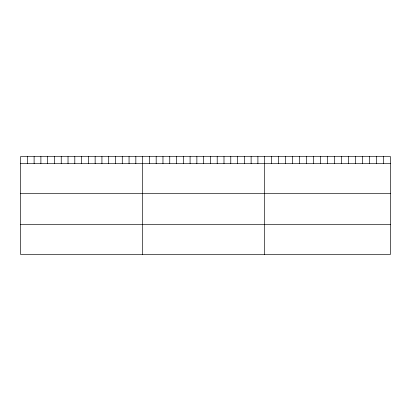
<?xml version="1.0" encoding="UTF-8"?>
<svg xmlns="http://www.w3.org/2000/svg" width="411" height="411" viewBox="0 0 411 411"><rect width="100%" height="100%" fill="white"/><g stroke="black" fill="none" stroke-linecap="round" stroke-linejoin="round"><path stroke-width="0.62" d="M390.45 163.599L390.45 254.424L20.55 254.424L20.55 156.576L390.45 156.576L390.45 163.599L20.55 163.599M20.55 193.571L390.45 193.571M20.55 224.452L390.45 224.452M383.463 156.576L383.463 163.599M376.476 156.576L376.476 163.599M369.489 156.576L369.489 163.599M362.502 156.576L362.502 163.599M355.515 156.576L355.515 163.599M348.528 156.576L348.528 163.599M341.541 156.576L341.541 163.599M334.554 156.576L334.554 163.599M327.567 156.576L327.567 163.599M320.58 156.576L320.58 163.599M313.593 156.576L313.593 163.599M306.606 156.576L306.606 163.599M299.619 156.576L299.619 163.599M292.632 156.576L292.632 163.599M285.645 156.576L285.645 163.599M278.658 156.576L278.658 163.599M271.671 156.576L271.671 163.599M264.684 156.576L264.684 254.424M257.903 156.576L257.903 163.599M251.121 156.576L251.121 163.599M244.34 156.576L244.34 163.599M237.558 156.576L237.558 163.599M230.776 156.576L230.776 163.599M223.995 156.576L223.995 163.599M217.214 156.576L217.214 163.599M210.432 156.576L210.432 163.599M203.65 156.576L203.65 163.599M196.869 156.576L196.869 163.599M190.088 156.576L190.088 163.599M183.306 156.576L183.306 163.599M176.525 156.576L176.525 163.599M169.743 156.576L169.743 163.599M162.962 156.576L162.962 163.599M156.18 156.576L156.18 163.599M149.399 156.576L149.399 163.599M142.617 156.576L142.617 254.424M135.835 156.576L135.835 163.599M129.054 156.576L129.054 163.599M122.273 156.576L122.273 163.599M115.491 156.576L115.491 163.599M108.71 156.576L108.71 163.599M101.928 156.576L101.928 163.599M95.147 156.576L95.147 163.599M88.365 156.576L88.365 163.599M81.584 156.576L81.584 163.599M74.802 156.576L74.802 163.599M68.021 156.576L68.021 163.599M61.239 156.576L61.239 163.599M54.458 156.576L54.458 163.599M47.676 156.576L47.676 163.599M40.895 156.576L40.895 163.599M34.113 156.576L34.113 163.599M27.332 156.576L27.332 163.599"/></g></svg>
